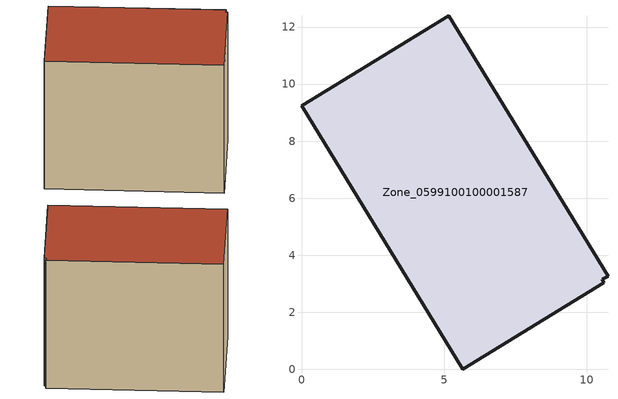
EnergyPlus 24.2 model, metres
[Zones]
Zone_0599100100001587
 floor ground (C_G): 0,9.24 5.16,12.4 10.75,3.26 10.54,3.15 10.6,3.03 5.65,0 z3.57
 wall outside (C_F): 5.16,12.4 0,9.24 5.65,0 10.6,3.03 10.54,3.15 10.75,3.26 5.16,12.4 z3.57:12.76
 roof outside (C_R): 5.65,0 10.6,3.03 10.54,3.15 10.75,3.26 5.16,12.4 0,9.24 z12.76
[BUILDING]
Pand.0599100100001587: North Axis=0; Terrain=City; Loads Convergence Tolerance Value=0.04; Temperature Convergence Tolerance Value=0.4; Solar Distribution=FullExterior; Maximum Number of Warmup Days=25; Minimum Number of Warmup Days=1
[Site:Location]
Rotterdam.The.Hague.AP_ZH_NLD Design_Conditions: Latitude=51.96; Longitude=4.45; Time Zone=1; Elevation=-4.5
[SITE:GROUNDTEMPERATURE:BUILDINGSURFACE]
18, 18, 18, 18, 18, 18, 18, 18, 18, 18, 18, 18
[MATERIAL] Thermal Absorptance=0.9; Solar Absorptance=0.7; Visible Absorptance=0.7
Name | Roughness | Thickness | Conductivity | Density | Specific Heat
G.TI.2006-2014 | MediumSmooth | 0.15 | 0.06 | 540 | 1210
F.TI.2006-2014 | Rough | 0.3 | 0.12 | 1920 | 840
R.TI.2006-2014 | MediumRough | 0.2 | 0.08 | 1500 | 1000
[CONSTRUCTION]
C_G: G.TI.2006-2014
C_F: F.TI.2006-2014
C_R: R.TI.2006-2014
[ZONE]
Zone_0599100100001587: Type=1; Multiplier=1; Ceiling Height=Autocalculate; Volume=Autocalculate; Floor Area=autocalculate; Part of Total Floor Area=Yes
[ZONEINFILTRATION:DESIGNFLOWRATE]
Infil_Zone_0599100100001587: Zone or ZoneList or Space or SpaceList=Zone_0599100100001587; Schedule=AlwaysOn; Design Flow Rate Calculation Method=Flow/Area; Flow Rate per Floor Area=0.0015; Constant Term Coefficient=1; Temperature Term Coefficient=0; Velocity Term Coefficient=0; Velocity Squared Term Coefficient=0
[HVACTEMPLATE:ZONE:IDEALLOADSAIRSYSTEM]
Zone_0599100100001587: Maximum Heating Supply Air Temperature=50; Minimum Cooling Supply Air Temperature=13; Maximum Heating Supply Air Humidity Ratio=0.0156; Minimum Cooling Supply Air Humidity Ratio=0.0077; Heating Limit=NoLimit; Cooling Limit=NoLimit; Dehumidification Control Type=ConstantSensibleHeatRatio; Cooling Sensible Heat Ratio=0.7; Dehumidification Setpoint=60; Humidification Control Type=None; Humidification Setpoint=30; Outdoor Air Method=None; Outdoor Air Flow Rate per Person=0.00944; Outdoor Air Flow Rate per Zone Floor Area=0; Outdoor Air Flow Rate per Zone=0; Demand Controlled Ventilation Type=None; Outdoor Air Economizer Type=NoEconomizer; Heat Recovery Type=None; Sensible Heat Recovery Effectiveness=0.7; Latent Heat Recovery Effectiveness=0.65
[ZONECONTROL:THERMOSTAT]
ThermostatControl_Zone_0599100100001587: Zone or ZoneList=Zone_0599100100001587; Control Type Schedule=DualSetpointControlType; Control 1=Thermostat_Zone_0599100100001587; Temperature Difference Between Cutout And Setpoint=0
[THERMOSTATSETPOINT:DUALSETPOINT]
Thermostat_Zone_0599100100001587: Heating Setpoint Temperature Schedule=HeatingSetpoint_Zone_0599100100001587; Cooling Setpoint Temperature Schedule=CoolingSetpoint_Zone_0599100100001587
[SCHEDULE:COMPACT]
HeatingSetpoint_Zone_0599100100001587: Through: 12/31, For: AllDays, Until: 24:00, 21
CoolingSetpoint_Zone_0599100100001587: Through: 12/31, For: AllDays, Until: 24:00, 24
DualSetpointControlType: Through: 12/31, For: AllDays, Until: 24:00, 4
AlwaysOn: Through: 12/31, For: AllDays, Until: 24:00, 1
